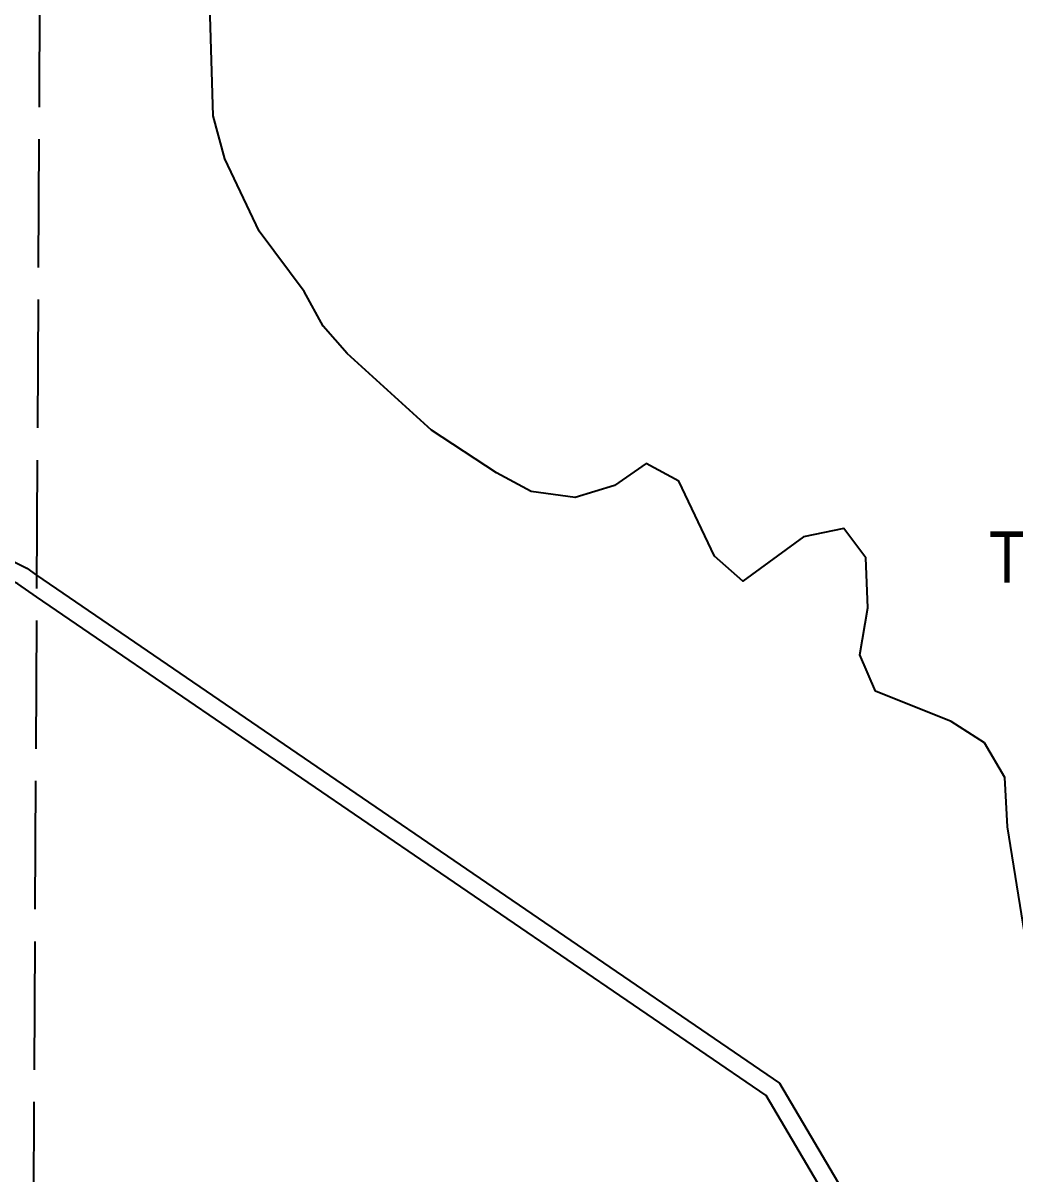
# Model space of a CAD drawing. Extents: x 471563 to 508050, y 6028961 to 6050146.
# Drawn here: x 482036.2 to 482422.7, y 6043760.8 to 6044209.2 of the extents above; entities that cross this region are included whole.
import ezdxf
from ezdxf.enums import TextEntityAlignment as Align

# ---------------------------------------------------------------- set-up
doc = ezdxf.new("R2010")
doc.units = 0
doc.header["$LTSCALE"] = 5
doc.linetypes.add('foc-UNSURVEYED', pattern=[12.5, 10, -2.5])
for name, color, linetype in [('C-SYMBOL', 7, 'Continuous'), ('F-RW', 190, 'Continuous'), ('L-USEC', 7, 'foc-UNSURVEYED'), ('T-WATER', 160, 'Continuous')]:
    doc.layers.add(name, color=color, linetype=linetype)
doc.styles.add('175L', font='ARIALN.TTF', dxfattribs={"height": 20})
doc.styles.add('foc-LtypeFont', font='ARIALN.TTF', dxfattribs={"height": 7.35})
doc.linetypes.add('foc-TOPO-flowdirection-NOLINE', pattern='A,0,[">",foc-LtypeFont,S=0.3,R=0,X=0,Y=-0.945],-20,[">",foc-LtypeFont,S=0.3,R=0,X=0,Y=-0.945],0', length=20)

msp = doc.modelspace()

# ---------------------------------------------------------------- linework, layer by layer
at = {"layer": 'F-RW'}
for points in [[(481488.146, 6044207.295), (481646.101, 6044168.302), (481738.806, 6044145.418), (482011.428, 6044009.832), (482037.675, 6043996.779), (482041.507, 6043994.159), (482330.955, 6043796.272), (482463.886, 6043570.809)], [(482459.362, 6043564.697), (482325.716, 6043791.374), (482041.464, 6043985.707), (482034.123, 6043990.725), (482011.388, 6044002.033), (481736.379, 6044138.807), (481657.792, 6044158.206), (481551.532, 6044184.438)]]:
    msp.add_lwpolyline(points, dxfattribs=at)
at = {"layer": 'L-USEC', "flags": 128}
msp.add_lwpolyline([(482042.697, 6044226.437), (482038.578, 6043422.397)], dxfattribs=at)
at = {"layer": 'T-WATER', "linetype": 'foc-TOPO-flowdirection-NOLINE', "flags": 128}
msp.add_lwpolyline([(482557.738, 6043545.257), (482557.738, 6043545.257), (482535.543, 6043595.386), (482499.903, 6043664.104), (482498.28, 6043683.257), (482501.274, 6043700.294), (482506.243, 6043715.526), (482505.818, 6043733.654), (482495.702, 6043744.429), (482464.636, 6043755.932), (482452.169, 6043763.172), (482442.595, 6043773.646), (482435.851, 6043787.292), (482430.735, 6043803.094), (482428.274, 6043842.838), (482419.788, 6043896.106), (482418.705, 6043915.317), (482410.82, 6043928.847), (482397.815, 6043937.051), (482368.311, 6043948.906), (482362.17, 6043963.03), (482365.286, 6043981.388), (482364.564, 6044000.899), (482356.013, 6044012.27), (482340.213, 6044009.017), (482316.685, 6043991.743), (482305.546, 6044001.442), (482291.766, 6044030.776), (482278.996, 6044037.538), (482266.663, 6044028.992), (482251.338, 6044024.359), (482234.174, 6044026.752), (482220.685, 6044033.936), (482195.398, 6044050.642), (482162.465, 6044080.455), (482153.191, 6044091.109), (482145.788, 6044104.636), (482128.145, 6044128.101), (482114.781, 6044156.293), (482110.329, 6044172.994), (482109.125, 6044211.834), (482105.392, 6044248.221), (482102.082, 6044266.057), (482091.672, 6044298.022), (482084.93, 6044312.269), (482075.842, 6044324.841), (482074.372, 6044326.324)], dxfattribs=at)
at = {"layer": 'T-WATER', "flags": 128}
msp.add_lwpolyline([(482428.274, 6043842.838), (482419.788, 6043896.106), (482418.705, 6043915.317), (482410.82, 6043928.847), (482397.815, 6043937.051), (482368.311, 6043948.906), (482362.17, 6043963.03), (482365.286, 6043981.388), (482364.564, 6044000.899), (482356.013, 6044012.27), (482340.213, 6044009.017), (482316.685, 6043991.743), (482305.546, 6044001.442), (482291.766, 6044030.776), (482278.996, 6044037.538), (482266.663, 6044028.992), (482251.338, 6044024.359), (482234.174, 6044026.752), (482220.685, 6044033.936), (482195.398, 6044050.642), (482162.465, 6044080.455), (482153.191, 6044091.109), (482145.788, 6044104.636), (482128.145, 6044128.101), (482114.781, 6044156.293), (482110.329, 6044172.994), (482109.125, 6044211.834)], dxfattribs=at)

# ---------------------------------------------------------------- texts
at = {"layer": 'C-SYMBOL', "color": 3, "style": '175L'}
msp.add_text('Theor. N.W.1/4 Sec. 16-64-22-W.5M.', height=20, dxfattribs=at).set_placement((482602.234, 6043985.148), align=Align.BOTTOM_CENTER)

doc.saveas('drawing.dxf')
